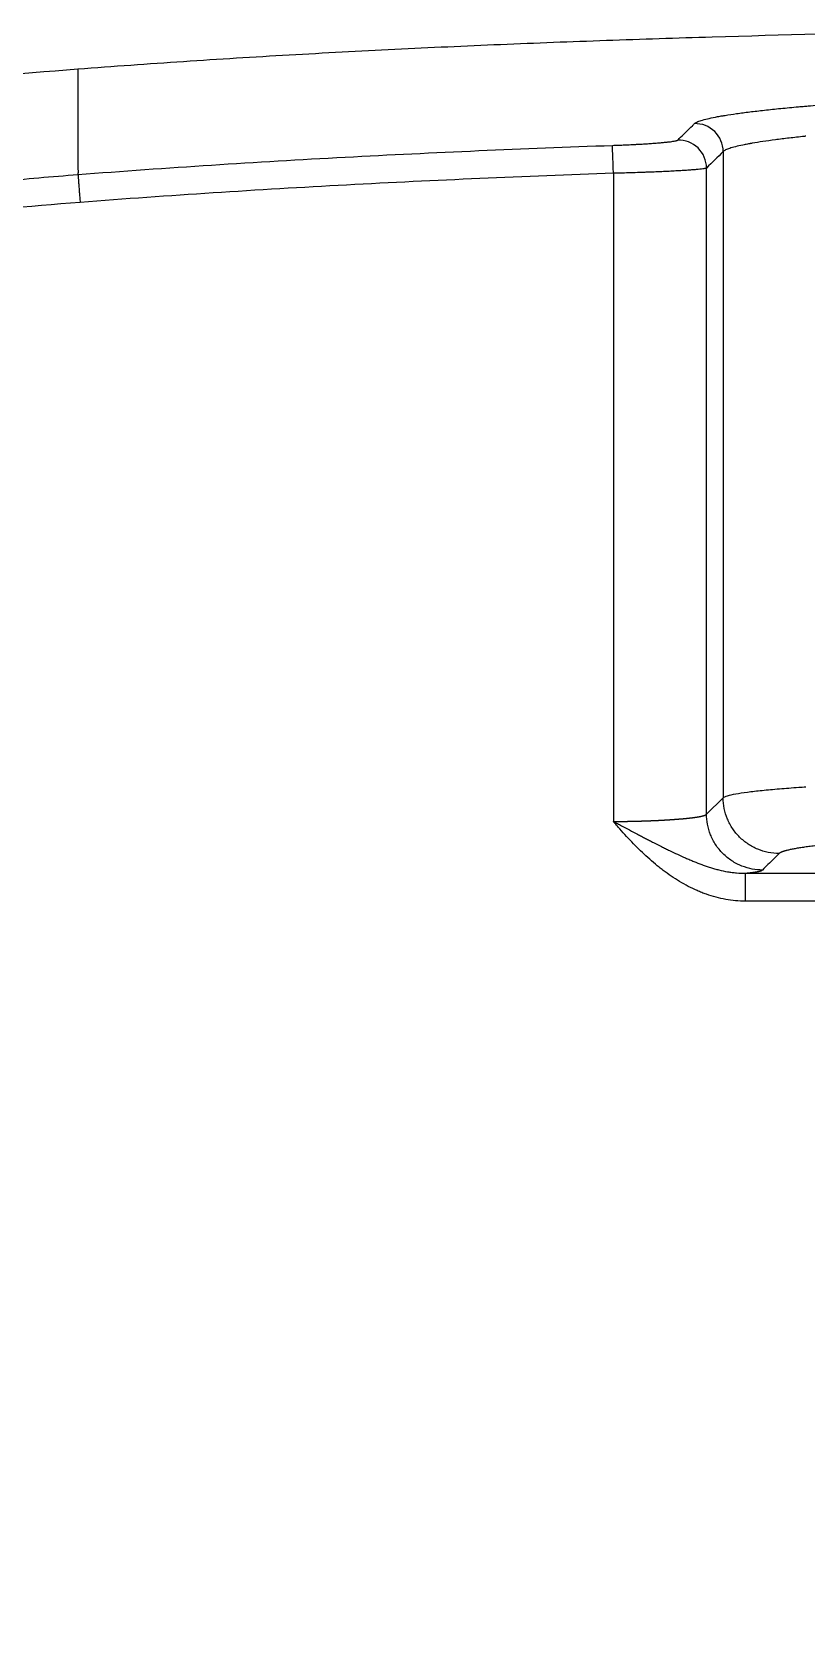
# Model space of a CAD drawing. Header units: millimetres. Extents: x -33000 to 294000, y 0 to 42408.
# Drawn here: x 8552.1 to 8593.6, y 15718.3 to 15803.6 of the extents above; entities that cross this region are included whole.
import ezdxf

# ---------------------------------------------------------------- set-up
doc = ezdxf.new("R2010")
doc.units = ezdxf.units.MM
doc.header["$LTSCALE"] = 50
doc.layers.add('arch', color=8, linetype='Continuous')

msp = doc.modelspace()

# ---------------------------------------------------------------- linework, layer by layer
at = {"layer": 'arch', "linetype": 'Continuous'}
for p, q in [((8589.129, 15797.229), (8589.129, 15762.584)), ((8588.234, 15761.702), (8588.234, 15796.346)), ((8588.234, 15761.702), (8589.129, 15762.584))]:
    msp.add_line(p, q, dxfattribs=at)
for centre, major_axis, ratio, start_param, end_param in [((8587.631, 15797.229), (-1.053, 1.068), 0.997304, 3.935721, 5.534739), ((8586.736, 15796.346), (-1.053, 1.068), 0.997302, 3.935293, 5.53518), ((8583.24, 15796.063), (-0.053, 1.499), 0.00001, 4.712414, 6.233299)]:
    msp.add_ellipse(centre, major_axis=major_axis, ratio=ratio, start_param=start_param, end_param=end_param, dxfattribs=at)
for points, knots in [([(8599.881, 15803.649), (8596.098, 15803.57), (8592.316, 15803.476), (8586.643, 15803.306), (8584.752, 15803.245), (8580.971, 15803.11), (8579.081, 15803.038), (8575.301, 15802.879), (8573.411, 15802.793), (8569.632, 15802.607), (8565.854, 15802.406), (8562.079, 15802.172), (8558.304, 15801.92), (8556.417, 15801.786), (8554.531, 15801.641)], [0, 0, 0, 0, 0.25, 0.25, 0.375, 0.375, 0.5, 0.5, 0.625, 0.625, 0.75, 0.875, 0.875, 1, 1, 1, 1]), ([(8554.53, 15801.641), (8551.285, 15801.392), (8548.044, 15801.115), (8541.571, 15800.49), (8538.339, 15800.141), (8531.888, 15799.352), (8528.668, 15798.911), (8523.85, 15798.165), (8522.246, 15797.903), (8519.042, 15797.346), (8517.442, 15797.052), (8515.046, 15796.586), (8514.247, 15796.426), (8513.051, 15796.179), (8512.652, 15796.096), (8511.855, 15795.927), (8509.865, 15795.499), (8507.885, 15795.043), (8504.73, 15794.275), (8503.16, 15793.871), (8500.035, 15793.021), (8498.48, 15792.575), (8493.839, 15791.169), (8490.777, 15790.141), (8486.242, 15788.438), (8484.739, 15787.844), (8481.755, 15786.598), (8480.273, 15785.947), (8477.332, 15784.582), (8475.872, 15783.868), (8473.701, 15782.747), (8472.98, 15782.365), (8471.903, 15781.779), (8471.545, 15781.581), (8471.009, 15781.281), (8470.831, 15781.181), (8470.475, 15780.979), (8468.876, 15780.066), (8467.308, 15779.115), (8464.573, 15777.365), (8463.23, 15776.458), (8460.599, 15774.583), (8459.309, 15773.614), (8456.784, 15771.61), (8455.549, 15770.576), (8453.134, 15768.441), (8451.955, 15767.339), (8450.228, 15765.636), (8449.66, 15765.059), (8448.539, 15763.889), (8447.985, 15763.295), (8446.893, 15762.089), (8446.354, 15761.477), (8445.557, 15760.547), (8445.292, 15760.234), (8444.768, 15759.606), (8444.507, 15759.289), (8443.214, 15757.696), (8442.213, 15756.395), (8441.004, 15754.738), (8440.764, 15754.405), (8440.289, 15753.736), (8439.583, 15752.73), (8438.896, 15751.712), (8437.548, 15749.662), (8436.682, 15748.275), (8435.015, 15745.464), (8434.213, 15744.04), (8432.667, 15741.158), (8431.923, 15739.699), (8431.028, 15737.855), (8430.85, 15737.486), (8430.499, 15736.744), (8429.978, 15735.63), (8429.473, 15734.509), (8428.482, 15732.258), (8427.849, 15730.746), (8427.241, 15729.223)], [0, 0, 0, 0, 0.0625, 0.0625, 0.125, 0.125, 0.1875, 0.1875, 0.21875, 0.21875, 0.25, 0.25, 0.265625, 0.265625, 0.273437, 0.273437, 0.28125, 0.3125, 0.3125, 0.34375, 0.34375, 0.375, 0.375, 0.4375, 0.4375, 0.46875, 0.46875, 0.5, 0.5, 0.53125, 0.53125, 0.546875, 0.546875, 0.554687, 0.554687, 0.558594, 0.558594, 0.5625, 0.59375, 0.59375, 0.625, 0.625, 0.65625, 0.65625, 0.6875, 0.6875, 0.71875, 0.71875, 0.734375, 0.734375, 0.75, 0.75, 0.765625, 0.765625, 0.773437, 0.773437, 0.78125, 0.78125, 0.8125, 0.8125, 0.820312, 0.820312, 0.828125, 0.84375, 0.84375, 0.875, 0.875, 0.90625, 0.90625, 0.9375, 0.9375, 0.945312, 0.945312, 0.953125, 0.96875, 0.96875, 1, 1, 1, 1]), ([(8554.531, 15801.641), (8554.531, 15801.624), (8554.53, 15801.589), (8554.53, 15801.538), (8554.53, 15801.487), (8554.529, 15801.435), (8554.529, 15801.384), (8554.528, 15801.332), (8554.527, 15801.278), (8554.527, 15801.194), (8554.527, 15801.057), (8554.528, 15800.887), (8554.528, 15800.7), (8554.528, 15800.51), (8554.528, 15800.288), (8554.528, 15799.982), (8554.528, 15799.609), (8554.528, 15799.187), (8554.528, 15798.785), (8554.528, 15798.478), (8554.528, 15798.22), (8554.527, 15797.968), (8554.527, 15797.602), (8554.528, 15797.302), (8554.528, 15797.105), (8554.528, 15797.049), (8554.528, 15796.993), (8554.528, 15796.936), (8554.528, 15796.88), (8554.528, 15796.824), (8554.528, 15796.768), (8554.527, 15796.712), (8554.527, 15796.656), (8554.527, 15796.599), (8554.527, 15796.557), (8554.527, 15796.524), (8554.527, 15796.498), (8554.527, 15796.463), (8554.528, 15796.419), (8554.529, 15796.366), (8554.53, 15796.303), (8554.531, 15796.247), (8554.532, 15796.201), (8554.532, 15796.167), (8554.532, 15796.133), (8554.532, 15796.099), (8554.531, 15796.065), (8554.53, 15796.031), (8554.529, 15796.008), (8554.529, 15795.997)], [0, 0, 0, 0, 0.009096, 0.018192, 0.027287, 0.036383, 0.045478, 0.054574, 0.063669, 0.074492, 0.098825, 0.136669, 0.164664, 0.198329, 0.237663, 0.282668, 0.360993, 0.435768, 0.506992, 0.574667, 0.599238, 0.643928, 0.708738, 0.793666, 0.803621, 0.813575, 0.82353, 0.833485, 0.843439, 0.853394, 0.863348, 0.873303, 0.883257, 0.893211, 0.903165, 0.906068, 0.91061, 0.916791, 0.924613, 0.934074, 0.945175, 0.957915, 0.963928, 0.969941, 0.975953, 0.981965, 0.987977, 0.993989, 1, 1, 1, 1]), ([(8587.585, 15798.726), (8587.613, 15798.754), (8587.658, 15798.782), (8587.781, 15798.84), (8587.937, 15798.898), (8588.266, 15798.987), (8588.55, 15799.048), (8588.788, 15799.094), (8588.913, 15799.117), (8589.069, 15799.144), (8589.138, 15799.155), (8589.185, 15799.163), (8589.209, 15799.167), (8589.424, 15799.202), (8589.629, 15799.233), (8590.069, 15799.295), (8590.538, 15799.357), (8591.326, 15799.449), (8592.199, 15799.541), (8592.837, 15799.601), (8593.255, 15799.639), (8593.381, 15799.65), (8593.51, 15799.661), (8593.596, 15799.669), (8593.64, 15799.672), (8593.857, 15799.691), (8594.034, 15799.706), (8594.573, 15799.75), (8595.314, 15799.807), (8596.489, 15799.891), (8597.727, 15799.971), (8598.596, 15800.022), (8599.486, 15800.072), (8599.942, 15800.096), (8600.409, 15800.12)], [0, 0, 0, 0, 0.0625, 0.0625, 0.125, 0.1875, 0.25, 0.25, 0.28125, 0.296875, 0.304688, 0.304688, 0.3125, 0.3125, 0.375, 0.375, 0.4375, 0.5, 0.5625, 0.625, 0.625, 0.640625, 0.648438, 0.648438, 0.65625, 0.65625, 0.6875, 0.6875, 0.75, 0.8125, 0.875, 0.9375, 0.9375, 1, 1, 1, 1]), ([(8586.688, 15797.843), (8586.74, 15797.895), (8586.793, 15797.946), (8587.054, 15798.204), (8587.264, 15798.41), (8587.51, 15798.653), (8587.548, 15798.689), (8587.585, 15798.726)], [0, 0, 0, 0, 0.175122, 0.175122, 0.875609, 0.875609, 1, 1, 1, 1]), ([(8583.187, 15797.56), (8583.299, 15797.564), (8583.41, 15797.568), (8583.63, 15797.577), (8583.849, 15797.586), (8584.064, 15797.596), (8584.223, 15797.604), (8584.277, 15797.606), (8584.356, 15797.611), (8584.382, 15797.612), (8584.434, 15797.615), (8584.564, 15797.622), (8584.791, 15797.634), (8585.077, 15797.652), (8585.259, 15797.665), (8585.368, 15797.673), (8585.39, 15797.674), (8585.433, 15797.677), (8585.497, 15797.682), (8585.559, 15797.687), (8585.679, 15797.697), (8585.832, 15797.71), (8585.969, 15797.723), (8586.067, 15797.733), (8586.098, 15797.736), (8586.143, 15797.741), (8586.158, 15797.743), (8586.188, 15797.746), (8586.259, 15797.754), (8586.374, 15797.769), (8586.499, 15797.788), (8586.562, 15797.801), (8586.603, 15797.81), (8586.615, 15797.813), (8586.637, 15797.82), (8586.646, 15797.823), (8586.671, 15797.832), (8586.682, 15797.838), (8586.688, 15797.843)], [0, 0, 0, 0, 0.0625, 0.0625, 0.125, 0.1875, 0.1875, 0.21875, 0.21875, 0.234375, 0.234375, 0.25, 0.3125, 0.375, 0.4375, 0.4375, 0.453125, 0.453125, 0.46875, 0.5, 0.5, 0.5625, 0.625, 0.625, 0.65625, 0.65625, 0.671875, 0.671875, 0.6875, 0.75, 0.8125, 0.875, 0.875, 0.90625, 0.90625, 0.9375, 0.9375, 1, 1, 1, 1]), ([(8593.563, 15798.051), (8593.538, 15798.048), (8593.224, 15798.015), (8592.652, 15797.951), (8591.91, 15797.859), (8591.469, 15797.797), (8591.054, 15797.735), (8590.861, 15797.704), (8590.658, 15797.669), (8590.636, 15797.666), (8590.592, 15797.658), (8590.527, 15797.646), (8590.379, 15797.619), (8590.262, 15797.596), (8590.038, 15797.55), (8589.771, 15797.49), (8589.46, 15797.401), (8589.314, 15797.342), (8589.198, 15797.285), (8589.156, 15797.257), (8589.129, 15797.229)], [0, 0, 0, 0, 0.00952, 0.119573, 0.229626, 0.33968, 0.33968, 0.449733, 0.449733, 0.46349, 0.46349, 0.477246, 0.50476, 0.559787, 0.559787, 0.66984, 0.779893, 0.889947, 0.889947, 1, 1, 1, 1]), ([(8554.529, 15795.997), (8556.913, 15796.182), (8559.299, 15796.351), (8564.073, 15796.66), (8566.461, 15796.801), (8573.627, 15797.185), (8578.406, 15797.391), (8583.187, 15797.56)], [0, 0, 0, 0, 0.25, 0.25, 0.5, 0.5, 1, 1, 1, 1]), ([(8583.24, 15796.063), (8578.47, 15795.894), (8573.701, 15795.689), (8566.551, 15795.305), (8564.169, 15795.165), (8559.405, 15794.857), (8557.024, 15794.688), (8554.644, 15794.503)], [0, 0, 0, 0, 0.5, 0.5, 0.75, 0.75, 1, 1, 1, 1]), ([(8588.234, 15796.346), (8588.225, 15796.34), (8588.209, 15796.334), (8588.174, 15796.325), (8588.161, 15796.322), (8588.13, 15796.316), (8588.112, 15796.313), (8588.055, 15796.303), (8588.009, 15796.297), (8587.905, 15796.284), (8587.787, 15796.272), (8587.641, 15796.258), (8587.541, 15796.25), (8587.521, 15796.249), (8587.479, 15796.245), (8587.457, 15796.244), (8587.393, 15796.239), (8587.348, 15796.235), (8587.21, 15796.225), (8587.014, 15796.212), (8586.796, 15796.199), (8586.624, 15796.19), (8586.536, 15796.185), (8586.445, 15796.18), (8586.383, 15796.177), (8586.352, 15796.175), (8586.196, 15796.167), (8586.066, 15796.161), (8585.801, 15796.149), (8585.528, 15796.137), (8585.241, 15796.126), (8585.057, 15796.119), (8585.02, 15796.117), (8584.945, 15796.115), (8584.907, 15796.113), (8584.794, 15796.109), (8584.719, 15796.107), (8584.491, 15796.099), (8584.184, 15796.089), (8583.873, 15796.08), (8583.558, 15796.071), (8583.4, 15796.067), (8583.24, 15796.063)], [0, 0, 0, 0, 0.0625, 0.0625, 0.09375, 0.09375, 0.125, 0.125, 0.1875, 0.1875, 0.25, 0.3125, 0.3125, 0.328125, 0.328125, 0.34375, 0.34375, 0.375, 0.375, 0.4375, 0.5, 0.5, 0.53125, 0.546875, 0.546875, 0.5625, 0.5625, 0.625, 0.625, 0.6875, 0.75, 0.75, 0.765625, 0.765625, 0.78125, 0.78125, 0.8125, 0.8125, 0.875, 0.9375, 0.9375, 1, 1, 1, 1]), ([(8554.529, 15413.057), (8551.735, 15413.274), (8548.951, 15413.534), (8543.402, 15414.146), (8540.638, 15414.498), (8535.133, 15415.3), (8532.391, 15415.751), (8526.931, 15416.758), (8524.213, 15417.315), (8518.802, 15418.545), (8516.11, 15419.218), (8510.755, 15420.693), (8508.091, 15421.495), (8504.12, 15422.805), (8502.8, 15423.26), (8500.17, 15424.207), (8498.858, 15424.7), (8496.898, 15425.47), (8495.92, 15425.862), (8494.945, 15426.266), (8494.457, 15426.47), (8494.295, 15426.539), (8493.97, 15426.676), (8492.512, 15427.297), (8491.069, 15427.941), (8488.526, 15429.126), (8486.006, 15430.351), (8482.3, 15432.31), (8479.88, 15433.702), (8477.488, 15435.138), (8476.305, 15435.879), (8473.967, 15437.407), (8472.812, 15438.195), (8470.532, 15439.819), (8469.407, 15440.656), (8467.743, 15441.951), (8466.916, 15442.607), (8465.962, 15443.391), (8465.556, 15443.731), (8465.285, 15443.958), (8465.151, 15444.072), (8463.94, 15445.101), (8462.889, 15446.036), (8460.838, 15447.946), (8459.837, 15448.921), (8457.887, 15450.913), (8456.937, 15451.93), (8455.089, 15454.004), (8454.19, 15455.062), (8452.444, 15457.219), (8451.596, 15458.318), (8449.953, 15460.558), (8449.158, 15461.7), (8448.005, 15463.444), (8447.627, 15464.031), (8446.884, 15465.214), (8446.519, 15465.812), (8445.801, 15467.016), (8445.448, 15467.623), (8444.754, 15468.846), (8444.413, 15469.463), (8443.993, 15470.238), (8443.91, 15470.394), (8443.743, 15470.705), (8443.66, 15470.861), (8443.412, 15471.329), (8442.922, 15472.266), (8442.444, 15473.207), (8441.507, 15475.096), (8440.905, 15476.363), (8439.745, 15478.912), (8439.186, 15480.194), (8437.568, 15484.059), (8436.569, 15486.663), (8434.706, 15491.916), (8433.841, 15494.565), (8432.228, 15499.903), (8431.48, 15502.592), (8430.086, 15508.004), (8429.44, 15510.727), (8428.688, 15514.15), (8428.466, 15515.178), (8428.251, 15516.209), (8428.109, 15516.896), (8428.038, 15517.24), (8427.689, 15518.959), (8427.421, 15520.335), (8426.647, 15524.464), (8426.172, 15527.217), (8425.291, 15532.725), (8424.886, 15535.479), (8423.764, 15543.746), (8423.14, 15549.26), (8422.345, 15557.534), (8422.104, 15560.292), (8421.672, 15565.811), (8421.48, 15568.57), (8420.977, 15576.851), (8420.497, 15587.896), (8420.35, 15598.95), (8420.349, 15610.006), (8420.422, 15615.536), (8420.734, 15626.6), (8420.973, 15632.134), (8421.477, 15640.438), (8421.669, 15643.207), (8422.103, 15648.745), (8422.345, 15651.515), (8422.877, 15657.055), (8423.167, 15659.826), (8423.644, 15663.983), (8423.81, 15665.369), (8424.156, 15668.141), (8424.337, 15669.528), (8425.279, 15676.46), (8426.155, 15681.977), (8427.7, 15690.2), (8428.254, 15692.932), (8429.451, 15698.376), (8430.095, 15701.087), (8431.486, 15706.486), (8432.234, 15709.173), (8433.85, 15714.52), (8434.719, 15717.179), (8435.775, 15720.153), (8435.894, 15720.483), (8436.133, 15721.143), (8436.254, 15721.472), (8436.619, 15722.459), (8437.361, 15724.426), (8438.143, 15726.372), (8439.763, 15730.234), (8440.916, 15732.77), (8442.463, 15735.885), (8442.778, 15736.505), (8443.418, 15737.74), (8443.743, 15738.354), (8444.736, 15740.189), (8445.421, 15741.4), (8446.49, 15743.195), (8446.853, 15743.79), (8447.593, 15744.971), (8447.97, 15745.558), (8449.125, 15747.307), (8449.926, 15748.458), (8451.172, 15750.159), (8451.595, 15750.721), (8452.133, 15751.42), (8452.242, 15751.56), (8452.459, 15751.838), (8452.785, 15752.253), (8453.995, 15753.765), (8455.13, 15755.098), (8456.99, 15757.182), (8457.942, 15758.198), (8459.888, 15760.183), (8460.882, 15761.151), (8462.913, 15763.04), (8463.949, 15763.961), (8466.061, 15765.757), (8467.137, 15766.632), (8469.328, 15768.338), (8470.443, 15769.169), (8472.71, 15770.789), (8473.862, 15771.577), (8475.618, 15772.728), (8476.503, 15773.295), (8477.547, 15773.944), (8477.997, 15774.219), (8478.298, 15774.402), (8478.448, 15774.493), (8479.805, 15775.309), (8481.021, 15776.009), (8483.471, 15777.363), (8485.939, 15778.67), (8488.442, 15779.888), (8492.221, 15781.653), (8494.773, 15782.746), (8499.935, 15784.782), (8502.546, 15785.725), (8507.821, 15787.476), (8510.485, 15788.283), (8514.517, 15789.4), (8515.868, 15789.757), (8517.902, 15790.27), (8518.581, 15790.437), (8519.603, 15790.682), (8519.944, 15790.763), (8520.626, 15790.923), (8522.333, 15791.317), (8524.045, 15791.689), (8526.104, 15792.114), (8526.791, 15792.252), (8528.166, 15792.52), (8528.854, 15792.651), (8532.297, 15793.288), (8535.059, 15793.743), (8540.599, 15794.551), (8543.375, 15794.905), (8547.551, 15795.366), (8548.945, 15795.508), (8551.735, 15795.769), (8553.131, 15795.889), (8554.528, 15795.997)], [0, 0, 0, 0, 0.015625, 0.015625, 0.03125, 0.03125, 0.046875, 0.046875, 0.0625, 0.0625, 0.078125, 0.078125, 0.09375, 0.09375, 0.101562, 0.101562, 0.109375, 0.109375, 0.113281, 0.115234, 0.115234, 0.116211, 0.116211, 0.117187, 0.125, 0.125, 0.132812, 0.140625, 0.148437, 0.148437, 0.15625, 0.15625, 0.164062, 0.164062, 0.171875, 0.171875, 0.175781, 0.177734, 0.178711, 0.178711, 0.179687, 0.179687, 0.1875, 0.1875, 0.195312, 0.195312, 0.203125, 0.203125, 0.210937, 0.210937, 0.21875, 0.21875, 0.226562, 0.226562, 0.230469, 0.230469, 0.234375, 0.234375, 0.238281, 0.238281, 0.242187, 0.242187, 0.243164, 0.243164, 0.244141, 0.244141, 0.246094, 0.25, 0.25, 0.257812, 0.257812, 0.265625, 0.265625, 0.28125, 0.28125, 0.296875, 0.296875, 0.3125, 0.3125, 0.328125, 0.328125, 0.332031, 0.333984, 0.333984, 0.335937, 0.335937, 0.34375, 0.34375, 0.359375, 0.359375, 0.375, 0.375, 0.40625, 0.40625, 0.421875, 0.421875, 0.4375, 0.4375, 0.46875, 0.5, 0.5, 0.53125, 0.53125, 0.5625, 0.5625, 0.578125, 0.578125, 0.59375, 0.59375, 0.609375, 0.609375, 0.617187, 0.617187, 0.625, 0.625, 0.65625, 0.65625, 0.671875, 0.671875, 0.6875, 0.6875, 0.703125, 0.703125, 0.71875, 0.71875, 0.720703, 0.720703, 0.722656, 0.722656, 0.726562, 0.734375, 0.734375, 0.75, 0.75, 0.753906, 0.753906, 0.757812, 0.757812, 0.765625, 0.765625, 0.769531, 0.769531, 0.773437, 0.773437, 0.78125, 0.78125, 0.785156, 0.785156, 0.786133, 0.786133, 0.787109, 0.789062, 0.796875, 0.796875, 0.804687, 0.804687, 0.8125, 0.8125, 0.820312, 0.820312, 0.828125, 0.828125, 0.835937, 0.835937, 0.84375, 0.84375, 0.847656, 0.849609, 0.850586, 0.850586, 0.851562, 0.851562, 0.859375, 0.859375, 0.867187, 0.875, 0.875, 0.890625, 0.890625, 0.90625, 0.90625, 0.921875, 0.921875, 0.929687, 0.929687, 0.933594, 0.933594, 0.935547, 0.935547, 0.9375, 0.945312, 0.945312, 0.949219, 0.949219, 0.953125, 0.953125, 0.96875, 0.96875, 0.984375, 0.984375, 0.992187, 0.992187, 1, 1, 1, 1]), ([(8554.529, 15795.997), (8554.529, 15795.992), (8554.53, 15795.979), (8554.533, 15795.934), (8554.536, 15795.902), (8554.542, 15795.823), (8554.546, 15795.775), (8554.554, 15795.665), (8554.559, 15795.603), (8554.57, 15795.466), (8554.576, 15795.391), (8554.588, 15795.231), (8554.595, 15795.146), (8554.608, 15794.97), (8554.615, 15794.879), (8554.63, 15794.693), (8554.637, 15794.598), (8554.644, 15794.503)], [0, 0, 0, 0, 0.125, 0.125, 0.25, 0.25, 0.375, 0.375, 0.5, 0.5, 0.625, 0.625, 0.75, 0.75, 0.875, 0.875, 1, 1, 1, 1]), ([(8554.644, 15794.504), (8551.872, 15794.288), (8549.107, 15794.03), (8543.595, 15793.423), (8540.847, 15793.073), (8535.368, 15792.275), (8532.638, 15791.827), (8527.197, 15790.823), (8524.486, 15790.267), (8519.085, 15789.038), (8516.395, 15788.365), (8512.379, 15787.256), (8511.043, 15786.87), (8509.377, 15786.366), (8509.044, 15786.264), (8508.378, 15786.058), (8507.382, 15785.746), (8506.39, 15785.425), (8503.091, 15784.332), (8500.482, 15783.391), (8495.328, 15781.36), (8492.784, 15780.27), (8489.021, 15778.511), (8486.531, 15777.298), (8484.079, 15775.998), (8481.647, 15774.651), (8480.441, 15773.955), (8479.096, 15773.145), (8478.947, 15773.054), (8478.649, 15772.873), (8478.203, 15772.599), (8477.168, 15771.955), (8476.292, 15771.392), (8474.552, 15770.248), (8473.411, 15769.466), (8471.166, 15767.857), (8470.062, 15767.031), (8467.893, 15765.335), (8466.828, 15764.465), (8464.738, 15762.68), (8463.713, 15761.764), (8461.704, 15759.886), (8460.721, 15758.923), (8458.796, 15756.948), (8457.855, 15755.937), (8456.017, 15753.863), (8455.12, 15752.801), (8454.028, 15751.442), (8453.811, 15751.168), (8453.487, 15750.755), (8453.38, 15750.617), (8453.166, 15750.34), (8452.633, 15749.647), (8452.112, 15748.948), (8450.884, 15747.257), (8450.097, 15746.113), (8448.582, 15743.794), (8447.854, 15742.619), (8446.454, 15740.24), (8445.78, 15739.036), (8444.477, 15736.605), (8443.848, 15735.378), (8442.022, 15731.665), (8440.887, 15729.145), (8439.295, 15725.308), (8438.526, 15723.375), (8437.796, 15721.421), (8437.497, 15720.605), (8437.437, 15720.441), (8437.319, 15720.114), (8437.142, 15719.623), (8436.967, 15719.132), (8435.93, 15716.181), (8435.076, 15713.543), (8433.488, 15708.238), (8432.754, 15705.572), (8431.387, 15700.216), (8430.754, 15697.526), (8429.577, 15692.127), (8429.033, 15689.417), (8428.02, 15683.98), (8427.318, 15679.888), (8426.586, 15675.095), (8426.242, 15672.693), (8426.098, 15671.663), (8426.004, 15670.976), (8425.957, 15670.632), (8425.54, 15667.54), (8424.859, 15662.043), (8424.288, 15656.548), (8423.764, 15651.055), (8423.526, 15648.309), (8423.099, 15642.817), (8422.91, 15640.072), (8422.414, 15631.839), (8422.179, 15626.352), (8421.873, 15615.383), (8421.802, 15609.9), (8421.804, 15598.937), (8421.877, 15593.458), (8422.187, 15582.503), (8422.424, 15577.027), (8422.921, 15568.816), (8423.11, 15566.08), (8423.538, 15560.609), (8423.775, 15557.874), (8424.56, 15549.67), (8425.177, 15544.203), (8426.283, 15536.007), (8426.682, 15533.275), (8427.55, 15527.814), (8428.019, 15525.084), (8428.781, 15520.991), (8429.045, 15519.627), (8429.389, 15517.922), (8429.458, 15517.581), (8429.598, 15516.899), (8429.81, 15515.877), (8430.61, 15512.137), (8431.406, 15508.76), (8432.779, 15503.39), (8433.515, 15500.722), (8435.103, 15495.426), (8435.955, 15492.797), (8437.791, 15487.585), (8438.774, 15485.001), (8440.367, 15481.164), (8441.468, 15478.62), (8442.653, 15476.105), (8443.576, 15474.23), (8444.047, 15473.295), (8444.611, 15472.21), (8444.856, 15471.746), (8445.02, 15471.437), (8445.103, 15471.283), (8445.848, 15469.895), (8446.532, 15468.678), (8447.593, 15466.882), (8447.953, 15466.288), (8448.686, 15465.111), (8449.059, 15464.528), (8450.197, 15462.794), (8450.982, 15461.659), (8452.605, 15459.432), (8453.442, 15458.34), (8455.168, 15456.196), (8456.057, 15455.145), (8457.885, 15453.085), (8458.825, 15452.076), (8460.755, 15450.097), (8461.745, 15449.129), (8463.777, 15447.232), (8464.817, 15446.305), (8466.016, 15445.284), (8466.15, 15445.17), (8466.418, 15444.945), (8466.552, 15444.832), (8466.956, 15444.496), (8467.766, 15443.829), (8468.585, 15443.177), (8470.235, 15441.893), (8471.35, 15441.062), (8473.611, 15439.45), (8474.756, 15438.669), (8477.074, 15437.153), (8478.247, 15436.419), (8480.619, 15434.995), (8483.019, 15433.616), (8486.694, 15431.674), (8489.193, 15430.461), (8491.715, 15429.287), (8492.988, 15428.719), (8494.433, 15428.102), (8494.593, 15428.034), (8494.915, 15427.898), (8495.076, 15427.83), (8495.559, 15427.628), (8496.527, 15427.228), (8497.497, 15426.839), (8499.441, 15426.077), (8500.741, 15425.589), (8503.35, 15424.651), (8504.659, 15424.201), (8508.597, 15422.904), (8511.238, 15422.11), (8516.549, 15420.65), (8519.219, 15419.984), (8524.584, 15418.767), (8527.279, 15418.215), (8532.693, 15417.218), (8535.412, 15416.773), (8540.871, 15415.979), (8543.612, 15415.63), (8549.113, 15415.024), (8551.874, 15414.766), (8554.645, 15414.551)], [0, 0, 0, 0, 0.015625, 0.015625, 0.03125, 0.03125, 0.046875, 0.046875, 0.0625, 0.0625, 0.078125, 0.078125, 0.085938, 0.085938, 0.087891, 0.087891, 0.089844, 0.09375, 0.09375, 0.109375, 0.109375, 0.125, 0.125, 0.132812, 0.140625, 0.140625, 0.148437, 0.148437, 0.149414, 0.149414, 0.150391, 0.152344, 0.15625, 0.15625, 0.164062, 0.164062, 0.171875, 0.171875, 0.179687, 0.179687, 0.1875, 0.1875, 0.195312, 0.195312, 0.203125, 0.203125, 0.210938, 0.210938, 0.212891, 0.212891, 0.213867, 0.213867, 0.214844, 0.21875, 0.21875, 0.226563, 0.226563, 0.234375, 0.234375, 0.242188, 0.242188, 0.25, 0.25, 0.265625, 0.265625, 0.273438, 0.277344, 0.277344, 0.27832, 0.27832, 0.279297, 0.28125, 0.28125, 0.296875, 0.296875, 0.3125, 0.3125, 0.328125, 0.328125, 0.34375, 0.34375, 0.359375, 0.367188, 0.371094, 0.373047, 0.373047, 0.375, 0.375, 0.390625, 0.40625, 0.40625, 0.421875, 0.421875, 0.4375, 0.4375, 0.46875, 0.46875, 0.5, 0.5, 0.53125, 0.53125, 0.5625, 0.5625, 0.578125, 0.578125, 0.59375, 0.59375, 0.625, 0.625, 0.640625, 0.640625, 0.65625, 0.65625, 0.664063, 0.664063, 0.666016, 0.666016, 0.667969, 0.671875, 0.6875, 0.6875, 0.703125, 0.703125, 0.71875, 0.71875, 0.734375, 0.734375, 0.742188, 0.75, 0.75, 0.753906, 0.755859, 0.756836, 0.756836, 0.757813, 0.757813, 0.765625, 0.765625, 0.769531, 0.769531, 0.773438, 0.773438, 0.78125, 0.78125, 0.789063, 0.789063, 0.796875, 0.796875, 0.804688, 0.804688, 0.8125, 0.8125, 0.820313, 0.820313, 0.821289, 0.821289, 0.822266, 0.822266, 0.824219, 0.828125, 0.828125, 0.835938, 0.835938, 0.84375, 0.84375, 0.851563, 0.851563, 0.859375, 0.867188, 0.875, 0.875, 0.882813, 0.882813, 0.883789, 0.883789, 0.884766, 0.884766, 0.886719, 0.890625, 0.890625, 0.898438, 0.898438, 0.90625, 0.90625, 0.921875, 0.921875, 0.9375, 0.9375, 0.953125, 0.953125, 0.96875, 0.96875, 0.984375, 0.984375, 1, 1, 1, 1]), ([(8589.129, 15762.584), (8589.171, 15762.621), (8589.251, 15762.656), (8589.479, 15762.725), (8589.627, 15762.759), (8589.986, 15762.825), (8590.195, 15762.856), (8590.668, 15762.918), (8590.931, 15762.948), (8591.503, 15763.006), (8591.812, 15763.034), (8592.47, 15763.089), (8592.817, 15763.115), (8593.305, 15763.149), (8593.43, 15763.157), (8593.557, 15763.166)], [0, 0, 0, 0, 0.157747, 0.157747, 0.315495, 0.315495, 0.473242, 0.473242, 0.630989, 0.630989, 0.788737, 0.788737, 0.946484, 0.946484, 1, 1, 1, 1]), ([(8592.128, 15759.588), (8591.932, 15759.589), (8591.736, 15759.608), (8591.352, 15759.685), (8591.164, 15759.743), (8590.801, 15759.893), (8590.628, 15759.986), (8590.302, 15760.204), (8590.149, 15760.329), (8589.872, 15760.606), (8589.746, 15760.758), (8589.528, 15761.084), (8589.435, 15761.258), (8589.284, 15761.62), (8589.227, 15761.808), (8589.149, 15762.193), (8589.129, 15762.389), (8589.129, 15762.584)], [0, 0, 0, 0, 0.125, 0.125, 0.25, 0.25, 0.375, 0.375, 0.5, 0.5, 0.625, 0.625, 0.75, 0.75, 0.875, 0.875, 1, 1, 1, 1]), ([(8590.324, 15757.037), (8590.144, 15757.036), (8589.965, 15757.044), (8589.611, 15757.076), (8589.436, 15757.099), (8589.087, 15757.161), (8588.914, 15757.2), (8588.571, 15757.291), (8588.401, 15757.343), (8588.189, 15757.417), (8588.147, 15757.433), (8588.063, 15757.464), (8587.938, 15757.512), (8587.814, 15757.563), (8587.57, 15757.67), (8587.41, 15757.747), (8587.096, 15757.911), (8586.942, 15757.998), (8586.638, 15758.18), (8586.489, 15758.276), (8586.196, 15758.476), (8586.052, 15758.58), (8585.839, 15758.742), (8585.768, 15758.797), (8585.628, 15758.908), (8585.559, 15758.964), (8585.353, 15759.135), (8585.219, 15759.253), (8584.954, 15759.492), (8584.824, 15759.614), (8584.567, 15759.862), (8584.441, 15759.989), (8584.193, 15760.246), (8584.071, 15760.376), (8583.829, 15760.639), (8583.71, 15760.772), (8583.532, 15760.972), (8583.473, 15761.039), (8583.385, 15761.14), (8583.356, 15761.174), (8583.311, 15761.224), (8583.297, 15761.241), (8583.275, 15761.266), (8583.267, 15761.275), (8583.256, 15761.287), (8583.252, 15761.291), (8583.247, 15761.295), (8583.247, 15761.296), (8583.246, 15761.297), (8583.246, 15761.297), (8583.246, 15761.297), (8583.245, 15761.297), (8583.245, 15761.297), (8583.244, 15761.299), (8583.242, 15761.303), (8583.24, 15761.306), (8583.239, 15761.308)], [0, 0, 0, 0, 0.0625, 0.0625, 0.125, 0.125, 0.1875, 0.1875, 0.25, 0.25, 0.265625, 0.265625, 0.28125, 0.3125, 0.3125, 0.375, 0.375, 0.4375, 0.4375, 0.5, 0.5, 0.5625, 0.5625, 0.59375, 0.59375, 0.625, 0.625, 0.6875, 0.6875, 0.75, 0.75, 0.8125, 0.8125, 0.875, 0.875, 0.9375, 0.9375, 0.96875, 0.96875, 0.984375, 0.984375, 0.992188, 0.992188, 0.996094, 0.996094, 0.998047, 0.998047, 0.998291, 0.998413, 0.998413, 0.998444, 0.998444, 0.998474, 0.998535, 0.999023, 1, 1, 1, 1]), ([(8583.239, 15761.308), (8583.241, 15761.307), (8583.244, 15761.305), (8583.247, 15761.302), (8583.249, 15761.301), (8583.25, 15761.3), (8583.25, 15761.3), (8583.251, 15761.3), (8583.256, 15761.298), (8583.261, 15761.296), (8583.274, 15761.289), (8583.284, 15761.284), (8583.311, 15761.27), (8583.329, 15761.261), (8583.383, 15761.233), (8583.419, 15761.214), (8583.528, 15761.157), (8583.6, 15761.119), (8583.816, 15761.004), (8583.959, 15760.928), (8584.246, 15760.776), (8584.389, 15760.7), (8584.604, 15760.587), (8584.676, 15760.549), (8584.819, 15760.474), (8584.891, 15760.437), (8585.034, 15760.363), (8585.106, 15760.326), (8585.249, 15760.252), (8585.321, 15760.216), (8585.536, 15760.107), (8585.679, 15760.034), (8585.893, 15759.927), (8585.965, 15759.892), (8586.108, 15759.821), (8586.179, 15759.786), (8586.394, 15759.682), (8586.538, 15759.614), (8586.825, 15759.479), (8586.969, 15759.414), (8587.186, 15759.318), (8587.259, 15759.287), (8587.404, 15759.225), (8587.477, 15759.194), (8587.696, 15759.105), (8587.843, 15759.047), (8588.065, 15758.965), (8588.14, 15758.939), (8588.29, 15758.888), (8588.365, 15758.863), (8588.517, 15758.816), (8588.593, 15758.793), (8588.746, 15758.75), (8588.823, 15758.73), (8589.055, 15758.673), (8589.21, 15758.64), (8589.444, 15758.6), (8589.523, 15758.588), (8589.681, 15758.568), (8589.76, 15758.559), (8589.998, 15758.539), (8590.158, 15758.533), (8590.32, 15758.535)], [0, 0, 0, 0, 0.000977, 0.001465, 0.001709, 0.001709, 0.001831, 0.001831, 0.001953, 0.003906, 0.003906, 0.007812, 0.007812, 0.015625, 0.015625, 0.03125, 0.03125, 0.0625, 0.0625, 0.125, 0.125, 0.1875, 0.1875, 0.21875, 0.21875, 0.25, 0.25, 0.28125, 0.28125, 0.3125, 0.3125, 0.375, 0.375, 0.40625, 0.40625, 0.4375, 0.4375, 0.5, 0.5, 0.5625, 0.5625, 0.59375, 0.59375, 0.625, 0.625, 0.6875, 0.6875, 0.71875, 0.71875, 0.75, 0.75, 0.78125, 0.78125, 0.8125, 0.8125, 0.875, 0.875, 0.90625, 0.90625, 0.9375, 0.9375, 1, 1, 1, 1]), ([(8583.24, 15761.308), (8583.252, 15761.308), (8583.276, 15761.308), (8583.311, 15761.309), (8583.347, 15761.309), (8583.383, 15761.309), (8583.419, 15761.309), (8583.455, 15761.309), (8583.491, 15761.309), (8583.527, 15761.31), (8583.564, 15761.31), (8583.6, 15761.31), (8583.637, 15761.31), (8583.674, 15761.311), (8583.711, 15761.311), (8583.748, 15761.312), (8583.785, 15761.312), (8583.823, 15761.313), (8583.86, 15761.313), (8583.898, 15761.314), (8583.935, 15761.314), (8583.973, 15761.315), (8584.011, 15761.316), (8584.049, 15761.316), (8584.087, 15761.317), (8584.125, 15761.318), (8584.164, 15761.318), (8584.202, 15761.319), (8584.24, 15761.32), (8584.279, 15761.321), (8584.317, 15761.322), (8584.356, 15761.323), (8584.395, 15761.324), (8584.434, 15761.325), (8584.473, 15761.326), (8584.512, 15761.327), (8584.551, 15761.328), (8584.59, 15761.329), (8584.629, 15761.33), (8584.668, 15761.331), (8584.707, 15761.332), (8584.746, 15761.333), (8584.786, 15761.335), (8584.825, 15761.336), (8584.864, 15761.337), (8584.904, 15761.338), (8584.943, 15761.34), (8584.983, 15761.341), (8585.022, 15761.343), (8585.061, 15761.344), (8585.101, 15761.346), (8585.14, 15761.347), (8585.18, 15761.349), (8585.219, 15761.35), (8585.259, 15761.352), (8585.298, 15761.353), (8585.338, 15761.355), (8585.377, 15761.357), (8585.416, 15761.359), (8585.456, 15761.36), (8585.495, 15761.362), (8585.534, 15761.364), (8585.573, 15761.366), (8585.612, 15761.368), (8585.652, 15761.369), (8585.691, 15761.371), (8585.73, 15761.373), (8585.768, 15761.375), (8585.807, 15761.377), (8585.846, 15761.379), (8585.885, 15761.382), (8585.923, 15761.384), (8585.962, 15761.386), (8586, 15761.388), (8586.038, 15761.39), (8586.076, 15761.392), (8586.114, 15761.395), (8586.152, 15761.397), (8586.19, 15761.399), (8586.227, 15761.402), (8586.265, 15761.404), (8586.302, 15761.406), (8586.339, 15761.409), (8586.376, 15761.411), (8586.413, 15761.414), (8586.45, 15761.416), (8586.486, 15761.419), (8586.522, 15761.422), (8586.559, 15761.424), (8586.594, 15761.427), (8586.63, 15761.429), (8586.666, 15761.432), (8586.701, 15761.435), (8586.736, 15761.438), (8586.771, 15761.441), (8586.805, 15761.443), (8586.84, 15761.446), (8586.874, 15761.449), (8586.908, 15761.452), (8586.941, 15761.455), (8586.975, 15761.458), (8587.008, 15761.461), (8587.04, 15761.464), (8587.073, 15761.467), (8587.105, 15761.47), (8587.137, 15761.473), (8587.168, 15761.477), (8587.2, 15761.48), (8587.231, 15761.483), (8587.261, 15761.486), (8587.291, 15761.489), (8587.321, 15761.493), (8587.351, 15761.496), (8587.38, 15761.5), (8587.409, 15761.503), (8587.438, 15761.506), (8587.466, 15761.51), (8587.493, 15761.513), (8587.521, 15761.517), (8587.548, 15761.52), (8587.574, 15761.524), (8587.6, 15761.528), (8587.626, 15761.531), (8587.651, 15761.535), (8587.676, 15761.539), (8587.701, 15761.542), (8587.725, 15761.546), (8587.748, 15761.55), (8587.771, 15761.554), (8587.794, 15761.558), (8587.816, 15761.562), (8587.838, 15761.565), (8587.859, 15761.569), (8587.88, 15761.573), (8587.9, 15761.577), (8587.919, 15761.581), (8587.939, 15761.585), (8587.957, 15761.59), (8587.975, 15761.594), (8587.993, 15761.598), (8588.01, 15761.602), (8588.026, 15761.606), (8588.042, 15761.611), (8588.058, 15761.615), (8588.072, 15761.619), (8588.087, 15761.623), (8588.1, 15761.628), (8588.113, 15761.632), (8588.126, 15761.637), (8588.138, 15761.641), (8588.149, 15761.646), (8588.159, 15761.65), (8588.169, 15761.655), (8588.179, 15761.659), (8588.187, 15761.664), (8588.196, 15761.669), (8588.203, 15761.673), (8588.21, 15761.678), (8588.216, 15761.683), (8588.221, 15761.687), (8588.226, 15761.692), (8588.23, 15761.697), (8588.232, 15761.7), (8588.234, 15761.702)], [0, 0, 0, 0, 0.004651, 0.009321, 0.014011, 0.01872, 0.023448, 0.028196, 0.032963, 0.037749, 0.042555, 0.047381, 0.052226, 0.05709, 0.061973, 0.066876, 0.071799, 0.076741, 0.081702, 0.086683, 0.091683, 0.096703, 0.101742, 0.106801, 0.111879, 0.116976, 0.122093, 0.127229, 0.132385, 0.13756, 0.142755, 0.147969, 0.153203, 0.158456, 0.163729, 0.169021, 0.174333, 0.179664, 0.185014, 0.190384, 0.195774, 0.201183, 0.206611, 0.212059, 0.217527, 0.223014, 0.22852, 0.234046, 0.239592, 0.245157, 0.250741, 0.256345, 0.261969, 0.267612, 0.273274, 0.278956, 0.284658, 0.290379, 0.296119, 0.30188, 0.307659, 0.313458, 0.319277, 0.325115, 0.330973, 0.33685, 0.342747, 0.348664, 0.354599, 0.360555, 0.36653, 0.372524, 0.378539, 0.384572, 0.390625, 0.396698, 0.40279, 0.408902, 0.415034, 0.421184, 0.427355, 0.433545, 0.439755, 0.445984, 0.452233, 0.458501, 0.464789, 0.471096, 0.477423, 0.48377, 0.490136, 0.496521, 0.502927, 0.509352, 0.515796, 0.52226, 0.528744, 0.535247, 0.54177, 0.548312, 0.554874, 0.561455, 0.568056, 0.574677, 0.581317, 0.587977, 0.594656, 0.601355, 0.608074, 0.614812, 0.62157, 0.628347, 0.635144, 0.641961, 0.648797, 0.655653, 0.662528, 0.669423, 0.676338, 0.683272, 0.690226, 0.697199, 0.704192, 0.711205, 0.718237, 0.725289, 0.73236, 0.739451, 0.746562, 0.753692, 0.760842, 0.768012, 0.775201, 0.78241, 0.789638, 0.796886, 0.804154, 0.811441, 0.818748, 0.826074, 0.83342, 0.840786, 0.848171, 0.855576, 0.863001, 0.870445, 0.877909, 0.885392, 0.892895, 0.900418, 0.90796, 0.915522, 0.923104, 0.930705, 0.938326, 0.945967, 0.953627, 0.961306, 0.969006, 0.976725, 0.984464, 0.992222, 1, 1, 1, 1]), ([(8591.231, 15758.706), (8591.055, 15758.706), (8590.872, 15758.722), (8590.501, 15758.792), (8590.314, 15758.845), (8589.945, 15758.991), (8589.764, 15759.084), (8589.422, 15759.309), (8589.261, 15759.439), (8588.968, 15759.732), (8588.837, 15759.893), (8588.613, 15760.235), (8588.52, 15760.416), (8588.3, 15760.968), (8588.235, 15761.349), (8588.234, 15761.702)], [0, 0, 0, 0, 0.125, 0.125, 0.25, 0.25, 0.375, 0.375, 0.5, 0.5, 0.625, 0.625, 0.75, 0.75, 1, 1, 1, 1]), ([(8604.391, 15760.567), (8604.369, 15760.566), (8604.323, 15760.565), (8604.254, 15760.563), (8604.186, 15760.561), (8604.117, 15760.56), (8604.049, 15760.558), (8603.981, 15760.556), (8603.696, 15760.548), (8603.199, 15760.533), (8602.501, 15760.511), (8601.819, 15760.487), (8600.93, 15760.453), (8599.861, 15760.408), (8598.79, 15760.356), (8597.908, 15760.308), (8597.192, 15760.264), (8596.405, 15760.212), (8595.576, 15760.149), (8594.885, 15760.088), (8594.384, 15760.037), (8594.035, 15759.998), (8593.714, 15759.959), (8593.421, 15759.92), (8593.157, 15759.879), (8592.922, 15759.839), (8592.716, 15759.798), (8592.588, 15759.768), (8592.516, 15759.749), (8592.488, 15759.742), (8592.461, 15759.734), (8592.435, 15759.727), (8592.41, 15759.719), (8592.386, 15759.712), (8592.363, 15759.704), (8592.34, 15759.697), (8592.319, 15759.689), (8592.299, 15759.681), (8592.279, 15759.674), (8592.261, 15759.666), (8592.243, 15759.658), (8592.227, 15759.651), (8592.211, 15759.643), (8592.196, 15759.635), (8592.183, 15759.627), (8592.17, 15759.62), (8592.158, 15759.612), (8592.147, 15759.604), (8592.137, 15759.596), (8592.131, 15759.591), (8592.128, 15759.588)], [0, 0, 0, 0, 0.00328, 0.006559, 0.009835, 0.01311, 0.016383, 0.019654, 0.022924, 0.057663, 0.092386, 0.127141, 0.161976, 0.231771, 0.30158, 0.348098, 0.394547, 0.441043, 0.51077, 0.580511, 0.615477, 0.650382, 0.685273, 0.720198, 0.75505, 0.789822, 0.824564, 0.859324, 0.865628, 0.871938, 0.878256, 0.884581, 0.890913, 0.897253, 0.903602, 0.909959, 0.916325, 0.9227, 0.929084, 0.935477, 0.941881, 0.948294, 0.954718, 0.961153, 0.967599, 0.974056, 0.980524, 0.987004, 0.993496, 1, 1, 1, 1]), ([(8592.128, 15759.588), (8592.028, 15759.49), (8591.828, 15759.293), (8591.529, 15758.999), (8591.33, 15758.804), (8591.231, 15758.706)], [0, 0, 0, 0, 0.334305, 0.667638, 1, 1, 1, 1]), ([(8590.319, 15758.535), (8590.326, 15758.535), (8590.339, 15758.537), (8590.358, 15758.539), (8590.378, 15758.541), (8590.397, 15758.543), (8590.417, 15758.545), (8590.436, 15758.547), (8590.455, 15758.549), (8590.474, 15758.551), (8590.493, 15758.553), (8590.512, 15758.555), (8590.531, 15758.557), (8590.55, 15758.559), (8590.568, 15758.562), (8590.587, 15758.564), (8590.605, 15758.566), (8590.624, 15758.568), (8590.642, 15758.57), (8590.66, 15758.573), (8590.678, 15758.575), (8590.695, 15758.577), (8590.713, 15758.58), (8590.73, 15758.582), (8590.747, 15758.584), (8590.764, 15758.587), (8590.781, 15758.589), (8590.798, 15758.592), (8590.814, 15758.594), (8590.831, 15758.597), (8590.847, 15758.599), (8590.862, 15758.602), (8590.878, 15758.604), (8590.894, 15758.607), (8590.909, 15758.609), (8590.924, 15758.612), (8590.938, 15758.615), (8590.953, 15758.617), (8590.967, 15758.62), (8590.981, 15758.623), (8590.994, 15758.625), (8591.008, 15758.628), (8591.021, 15758.631), (8591.034, 15758.634), (8591.046, 15758.636), (8591.058, 15758.639), (8591.07, 15758.642), (8591.081, 15758.645), (8591.093, 15758.648), (8591.103, 15758.651), (8591.114, 15758.654), (8591.124, 15758.656), (8591.134, 15758.659), (8591.143, 15758.662), (8591.152, 15758.665), (8591.161, 15758.668), (8591.169, 15758.671), (8591.177, 15758.674), (8591.184, 15758.677), (8591.191, 15758.681), (8591.198, 15758.684), (8591.204, 15758.687), (8591.21, 15758.69), (8591.215, 15758.693), (8591.22, 15758.696), (8591.224, 15758.699), (8591.228, 15758.703), (8591.23, 15758.705), (8591.231, 15758.706)], [0, 0, 0, 0, 0.012246, 0.024582, 0.037008, 0.049524, 0.062129, 0.074824, 0.087609, 0.100484, 0.113449, 0.126503, 0.139647, 0.15288, 0.166203, 0.179616, 0.193118, 0.206709, 0.220391, 0.234161, 0.248021, 0.261971, 0.276009, 0.290137, 0.304355, 0.318662, 0.333057, 0.347543, 0.362117, 0.376781, 0.391533, 0.406375, 0.421306, 0.436326, 0.451435, 0.466633, 0.48192, 0.497297, 0.512762, 0.528316, 0.543959, 0.55969, 0.575511, 0.591421, 0.607419, 0.623507, 0.639683, 0.655949, 0.672303, 0.688746, 0.705279, 0.7219, 0.73861, 0.75541, 0.772298, 0.789276, 0.806343, 0.823499, 0.840745, 0.858081, 0.875506, 0.89302, 0.910625, 0.928319, 0.946104, 0.963979, 0.981944, 1, 1, 1, 1]), ([(8590.324, 15757.037), (8590.323, 15757.132), (8590.323, 15757.227), (8590.323, 15757.413), (8590.322, 15757.505), (8590.322, 15757.681), (8590.322, 15757.766), (8590.321, 15757.926), (8590.321, 15758.001), (8590.321, 15758.139), (8590.32, 15758.202), (8590.32, 15758.312), (8590.32, 15758.36), (8590.32, 15758.439), (8590.32, 15758.471), (8590.32, 15758.516), (8590.32, 15758.53), (8590.32, 15758.535)], [0, 0, 0, 0, 0.125, 0.125, 0.25, 0.25, 0.375, 0.375, 0.5, 0.5, 0.625, 0.625, 0.75, 0.75, 0.875, 0.875, 1, 1, 1, 1])]:
    msp.add_open_spline(points, degree=3, knots=knots, dxfattribs=at)
for points in [[(8589.129, 15797.229), (8588.83, 15796.934), (8588.532, 15796.64), (8588.234, 15796.346)], [(8583.24, 15796.063), (8583.24, 15784.478), (8583.24, 15772.893), (8583.24, 15761.308)], [(8590.318, 15758.535), (8596.071, 15758.537), (8601.824, 15758.538), (8607.576, 15758.533)], [(8607.575, 15757.035), (8601.825, 15757.04), (8596.074, 15757.039), (8590.324, 15757.037)]]:
    msp.add_open_spline(points, degree=3, dxfattribs=at)

doc.saveas('drawing.dxf')
